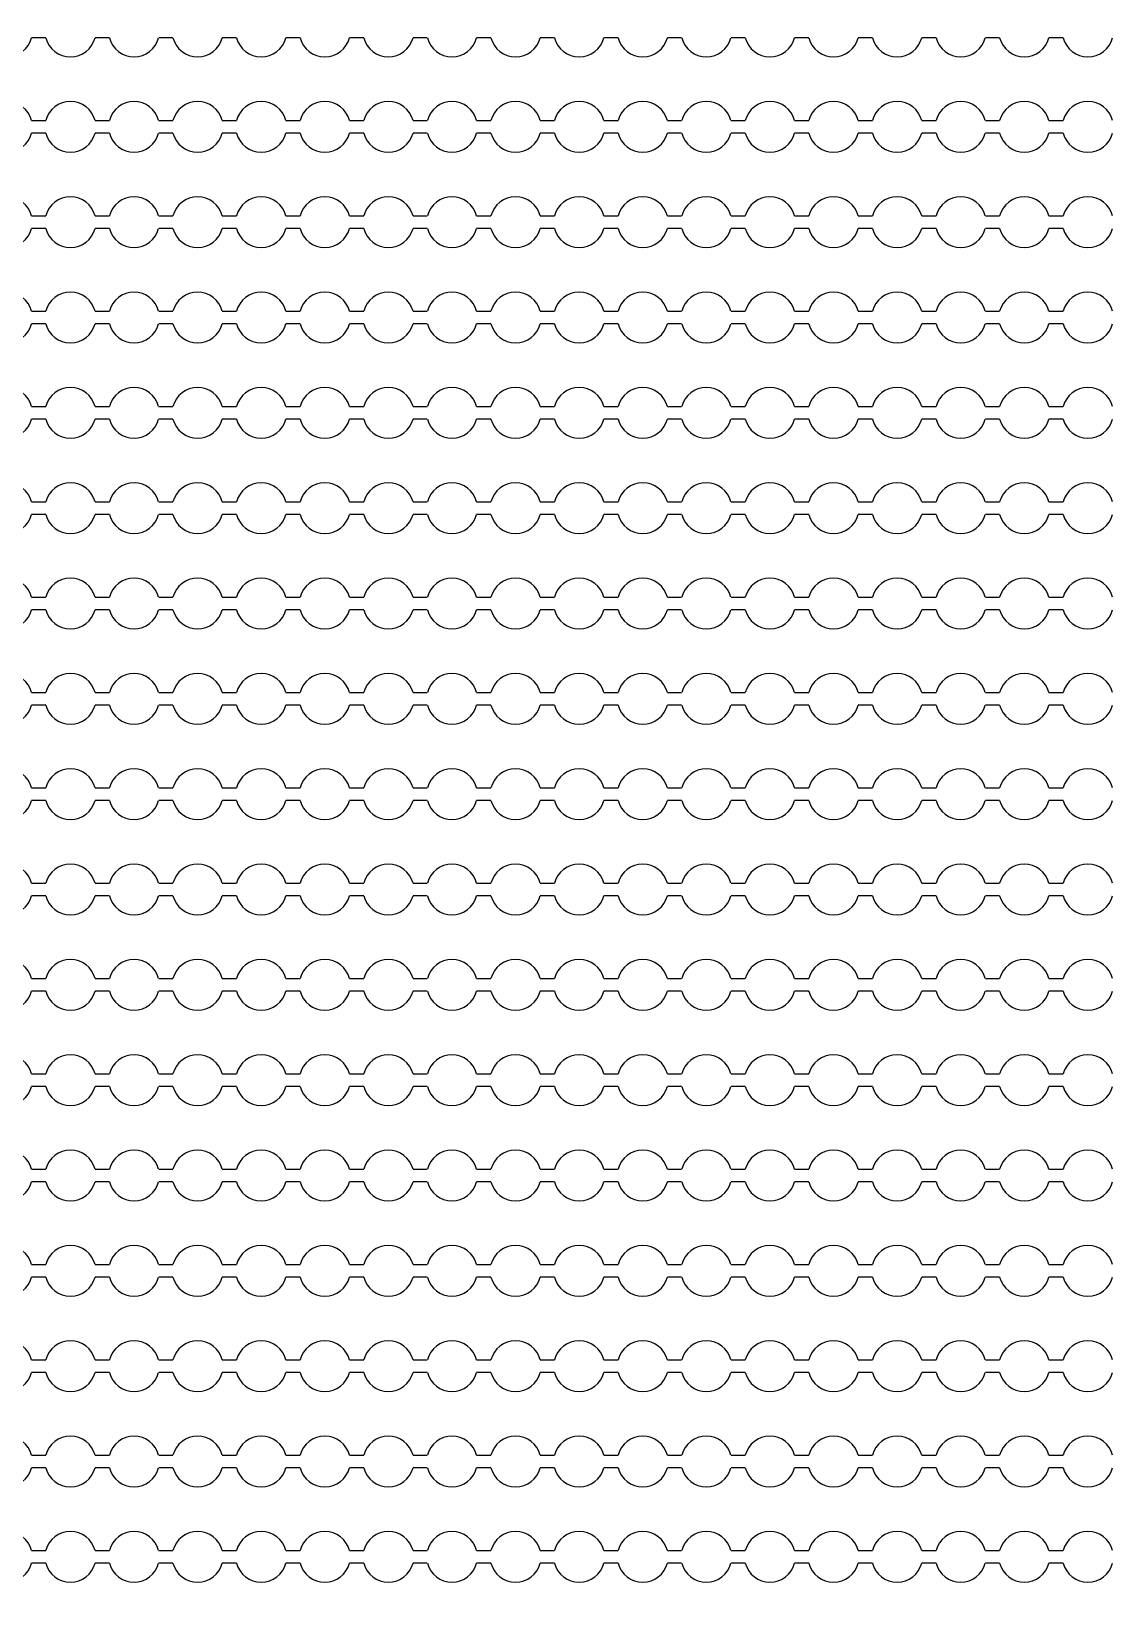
# Model space of a CAD drawing. Extents: x 4056 to 105656, y 4120 to 105720.
# Drawn here: x 59041 to 59891, y 70862 to 72099 of the extents above; entities that cross this region are included whole.
import ezdxf

# ---------------------------------------------------------------- set-up
doc = ezdxf.new("R2010")
doc.units = 13
doc.header["$MEASUREMENT"] = 0
doc.layers.add('Main Layer', color=7, linetype='Continuous', lineweight=0)

msp = doc.modelspace()

# ---------------------------------------------------------------- linework, layer by layer
for p, q in [((59052.1, 72094.2), (59040.9, 72094.2)), ((59102.1, 72094.2), (59090.9, 72094.2)), ((59152.1, 72094.2), (59140.9, 72094.2)), ((59202.1, 72094.2), (59190.9, 72094.2)), ((59252.1, 72094.2), (59240.9, 72094.2)), ((59302.1, 72094.2), (59290.9, 72094.2)), ((59352.1, 72094.2), (59340.9, 72094.2)), ((59402.1, 72094.2), (59390.9, 72094.2)), ((59452.1, 72094.2), (59440.9, 72094.2)), ((59502.1, 72094.2), (59490.9, 72094.2)), ((59552.1, 72094.2), (59540.9, 72094.2)), ((59602.1, 72094.2), (59590.9, 72094.2)), ((59652.1, 72094.2), (59640.9, 72094.2)), ((59702.1, 72094.2), (59690.9, 72094.2)), ((59752.1, 72094.2), (59740.9, 72094.2)), ((59802.1, 72094.2), (59790.9, 72094.2)), ((59852.1, 72094.2), (59840.9, 72094.2)), ((59040.9, 72029.2), (59052.1, 72029.2)), ((59090.9, 72029.2), (59102.1, 72029.2)), ((59140.9, 72029.2), (59152.1, 72029.2)), ((59190.9, 72029.2), (59202.1, 72029.2)), ((59240.9, 72029.2), (59252.1, 72029.2)), ((59290.9, 72029.2), (59302.1, 72029.2)), ((59340.9, 72029.2), (59352.1, 72029.2)), ((59390.9, 72029.2), (59402.1, 72029.2)), ((59440.9, 72029.2), (59452.1, 72029.2)), ((59490.9, 72029.2), (59502.1, 72029.2)), ((59540.9, 72029.2), (59552.1, 72029.2)), ((59590.9, 72029.2), (59602.1, 72029.2)), ((59640.9, 72029.2), (59652.1, 72029.2)), ((59690.9, 72029.2), (59702.1, 72029.2)), ((59740.9, 72029.2), (59752.1, 72029.2)), ((59790.9, 72029.2), (59802.1, 72029.2)), ((59840.9, 72029.2), (59852.1, 72029.2)), ((59052.1, 72019.2), (59040.9, 72019.2)), ((59102.1, 72019.2), (59090.9, 72019.2)), ((59152.1, 72019.2), (59140.9, 72019.2)), ((59202.1, 72019.2), (59190.9, 72019.2)), ((59252.1, 72019.2), (59240.9, 72019.2)), ((59302.1, 72019.2), (59290.9, 72019.2)), ((59352.1, 72019.2), (59340.9, 72019.2)), ((59402.1, 72019.2), (59390.9, 72019.2)), ((59452.1, 72019.2), (59440.9, 72019.2)), ((59502.1, 72019.2), (59490.9, 72019.2)), ((59552.1, 72019.2), (59540.9, 72019.2)), ((59602.1, 72019.2), (59590.9, 72019.2)), ((59652.1, 72019.2), (59640.9, 72019.2)), ((59702.1, 72019.2), (59690.9, 72019.2)), ((59752.1, 72019.2), (59740.9, 72019.2)), ((59802.1, 72019.2), (59790.9, 72019.2)), ((59852.1, 72019.2), (59840.9, 72019.2)), ((59040.9, 71954.2), (59052.1, 71954.2)), ((59090.9, 71954.2), (59102.1, 71954.2)), ((59140.9, 71954.2), (59152.1, 71954.2)), ((59190.9, 71954.2), (59202.1, 71954.2)), ((59240.9, 71954.2), (59252.1, 71954.2)), ((59290.9, 71954.2), (59302.1, 71954.2)), ((59340.9, 71954.2), (59352.1, 71954.2)), ((59390.9, 71954.2), (59402.1, 71954.2)), ((59440.9, 71954.2), (59452.1, 71954.2)), ((59490.9, 71954.2), (59502.1, 71954.2)), ((59540.9, 71954.2), (59552.1, 71954.2)), ((59590.9, 71954.2), (59602.1, 71954.2)), ((59640.9, 71954.2), (59652.1, 71954.2)), ((59690.9, 71954.2), (59702.1, 71954.2)), ((59740.9, 71954.2), (59752.1, 71954.2)), ((59790.9, 71954.2), (59802.1, 71954.2)), ((59840.9, 71954.2), (59852.1, 71954.2)), ((59052.1, 71944.2), (59040.9, 71944.2)), ((59102.1, 71944.2), (59090.9, 71944.2)), ((59152.1, 71944.2), (59140.9, 71944.2)), ((59202.1, 71944.2), (59190.9, 71944.2)), ((59252.1, 71944.2), (59240.9, 71944.2)), ((59302.1, 71944.2), (59290.9, 71944.2)), ((59352.1, 71944.2), (59340.9, 71944.2)), ((59402.1, 71944.2), (59390.9, 71944.2)), ((59452.1, 71944.2), (59440.9, 71944.2)), ((59502.1, 71944.2), (59490.9, 71944.2)), ((59552.1, 71944.2), (59540.9, 71944.2)), ((59602.1, 71944.2), (59590.9, 71944.2)), ((59652.1, 71944.2), (59640.9, 71944.2)), ((59702.1, 71944.2), (59690.9, 71944.2)), ((59752.1, 71944.2), (59740.9, 71944.2)), ((59802.1, 71944.2), (59790.9, 71944.2)), ((59852.1, 71944.2), (59840.9, 71944.2)), ((59040.9, 71879.2), (59052.1, 71879.2)), ((59090.9, 71879.2), (59102.1, 71879.2)), ((59140.9, 71879.2), (59152.1, 71879.2)), ((59190.9, 71879.2), (59202.1, 71879.2)), ((59240.9, 71879.2), (59252.1, 71879.2)), ((59290.9, 71879.2), (59302.1, 71879.2)), ((59340.9, 71879.2), (59352.1, 71879.2)), ((59390.9, 71879.2), (59402.1, 71879.2)), ((59440.9, 71879.2), (59452.1, 71879.2)), ((59490.9, 71879.2), (59502.1, 71879.2)), ((59540.9, 71879.2), (59552.1, 71879.2)), ((59590.9, 71879.2), (59602.1, 71879.2)), ((59640.9, 71879.2), (59652.1, 71879.2)), ((59690.9, 71879.2), (59702.1, 71879.2)), ((59740.9, 71879.2), (59752.1, 71879.2)), ((59790.9, 71879.2), (59802.1, 71879.2)), ((59840.9, 71879.2), (59852.1, 71879.2)), ((59052.1, 71869.2), (59040.9, 71869.2)), ((59102.1, 71869.2), (59090.9, 71869.2)), ((59152.1, 71869.2), (59140.9, 71869.2)), ((59202.1, 71869.2), (59190.9, 71869.2)), ((59252.1, 71869.2), (59240.9, 71869.2)), ((59302.1, 71869.2), (59290.9, 71869.2)), ((59352.1, 71869.2), (59340.9, 71869.2)), ((59402.1, 71869.2), (59390.9, 71869.2)), ((59452.1, 71869.2), (59440.9, 71869.2)), ((59502.1, 71869.2), (59490.9, 71869.2)), ((59552.1, 71869.2), (59540.9, 71869.2)), ((59602.1, 71869.2), (59590.9, 71869.2)), ((59652.1, 71869.2), (59640.9, 71869.2)), ((59702.1, 71869.2), (59690.9, 71869.2)), ((59752.1, 71869.2), (59740.9, 71869.2)), ((59802.1, 71869.2), (59790.9, 71869.2)), ((59852.1, 71869.2), (59840.9, 71869.2)), ((59040.9, 71804.2), (59052.1, 71804.2)), ((59090.9, 71804.2), (59102.1, 71804.2)), ((59140.9, 71804.2), (59152.1, 71804.2)), ((59190.9, 71804.2), (59202.1, 71804.2)), ((59240.9, 71804.2), (59252.1, 71804.2)), ((59290.9, 71804.2), (59302.1, 71804.2)), ((59340.9, 71804.2), (59352.1, 71804.2)), ((59390.9, 71804.2), (59402.1, 71804.2)), ((59440.9, 71804.2), (59452.1, 71804.2)), ((59490.9, 71804.2), (59502.1, 71804.2)), ((59540.9, 71804.2), (59552.1, 71804.2)), ((59590.9, 71804.2), (59602.1, 71804.2)), ((59640.9, 71804.2), (59652.1, 71804.2)), ((59690.9, 71804.2), (59702.1, 71804.2)), ((59740.9, 71804.2), (59752.1, 71804.2)), ((59790.9, 71804.2), (59802.1, 71804.2)), ((59840.9, 71804.2), (59852.1, 71804.2)), ((59052.1, 71794.2), (59040.9, 71794.2)), ((59102.1, 71794.2), (59090.9, 71794.2)), ((59152.1, 71794.2), (59140.9, 71794.2)), ((59202.1, 71794.2), (59190.9, 71794.2)), ((59252.1, 71794.2), (59240.9, 71794.2)), ((59302.1, 71794.2), (59290.9, 71794.2)), ((59352.1, 71794.2), (59340.9, 71794.2)), ((59402.1, 71794.2), (59390.9, 71794.2)), ((59452.1, 71794.2), (59440.9, 71794.2)), ((59502.1, 71794.2), (59490.9, 71794.2)), ((59552.1, 71794.2), (59540.9, 71794.2)), ((59602.1, 71794.2), (59590.9, 71794.2)), ((59652.1, 71794.2), (59640.9, 71794.2)), ((59702.1, 71794.2), (59690.9, 71794.2)), ((59752.1, 71794.2), (59740.9, 71794.2)), ((59802.1, 71794.2), (59790.9, 71794.2)), ((59852.1, 71794.2), (59840.9, 71794.2)), ((59040.9, 71729.2), (59052.1, 71729.2)), ((59090.9, 71729.2), (59102.1, 71729.2)), ((59140.9, 71729.2), (59152.1, 71729.2)), ((59190.9, 71729.2), (59202.1, 71729.2)), ((59240.9, 71729.2), (59252.1, 71729.2)), ((59290.9, 71729.2), (59302.1, 71729.2)), ((59340.9, 71729.2), (59352.1, 71729.2)), ((59390.9, 71729.2), (59402.1, 71729.2)), ((59440.9, 71729.2), (59452.1, 71729.2)), ((59490.9, 71729.2), (59502.1, 71729.2)), ((59540.9, 71729.2), (59552.1, 71729.2)), ((59590.9, 71729.2), (59602.1, 71729.2)), ((59640.9, 71729.2), (59652.1, 71729.2)), ((59690.9, 71729.2), (59702.1, 71729.2)), ((59740.9, 71729.2), (59752.1, 71729.2)), ((59790.9, 71729.2), (59802.1, 71729.2)), ((59840.9, 71729.2), (59852.1, 71729.2)), ((59052.1, 71719.2), (59040.9, 71719.2)), ((59102.1, 71719.2), (59090.9, 71719.2)), ((59152.1, 71719.2), (59140.9, 71719.2)), ((59202.1, 71719.2), (59190.9, 71719.2)), ((59252.1, 71719.2), (59240.9, 71719.2)), ((59302.1, 71719.2), (59290.9, 71719.2)), ((59352.1, 71719.2), (59340.9, 71719.2)), ((59402.1, 71719.2), (59390.9, 71719.2)), ((59452.1, 71719.2), (59440.9, 71719.2)), ((59502.1, 71719.2), (59490.9, 71719.2)), ((59552.1, 71719.2), (59540.9, 71719.2)), ((59602.1, 71719.2), (59590.9, 71719.2)), ((59652.1, 71719.2), (59640.9, 71719.2)), ((59702.1, 71719.2), (59690.9, 71719.2)), ((59752.1, 71719.2), (59740.9, 71719.2)), ((59802.1, 71719.2), (59790.9, 71719.2)), ((59852.1, 71719.2), (59840.9, 71719.2)), ((59040.9, 71654.2), (59052.1, 71654.2)), ((59090.9, 71654.2), (59102.1, 71654.2)), ((59140.9, 71654.2), (59152.1, 71654.2)), ((59190.9, 71654.2), (59202.1, 71654.2)), ((59240.9, 71654.2), (59252.1, 71654.2)), ((59290.9, 71654.2), (59302.1, 71654.2)), ((59340.9, 71654.2), (59352.1, 71654.2)), ((59390.9, 71654.2), (59402.1, 71654.2)), ((59440.9, 71654.2), (59452.1, 71654.2)), ((59490.9, 71654.2), (59502.1, 71654.2)), ((59540.9, 71654.2), (59552.1, 71654.2)), ((59590.9, 71654.2), (59602.1, 71654.2)), ((59640.9, 71654.2), (59652.1, 71654.2)), ((59690.9, 71654.2), (59702.1, 71654.2)), ((59740.9, 71654.2), (59752.1, 71654.2)), ((59790.9, 71654.2), (59802.1, 71654.2)), ((59840.9, 71654.2), (59852.1, 71654.2)), ((59052.1, 71644.2), (59040.9, 71644.2)), ((59102.1, 71644.2), (59090.9, 71644.2)), ((59152.1, 71644.2), (59140.9, 71644.2)), ((59202.1, 71644.2), (59190.9, 71644.2)), ((59252.1, 71644.2), (59240.9, 71644.2)), ((59302.1, 71644.2), (59290.9, 71644.2)), ((59352.1, 71644.2), (59340.9, 71644.2)), ((59402.1, 71644.2), (59390.9, 71644.2)), ((59452.1, 71644.2), (59440.9, 71644.2)), ((59502.1, 71644.2), (59490.9, 71644.2)), ((59552.1, 71644.2), (59540.9, 71644.2)), ((59602.1, 71644.2), (59590.9, 71644.2)), ((59652.1, 71644.2), (59640.9, 71644.2)), ((59702.1, 71644.2), (59690.9, 71644.2)), ((59752.1, 71644.2), (59740.9, 71644.2)), ((59802.1, 71644.2), (59790.9, 71644.2)), ((59852.1, 71644.2), (59840.9, 71644.2)), ((59040.9, 71579.2), (59052.1, 71579.2)), ((59090.9, 71579.2), (59102.1, 71579.2)), ((59140.9, 71579.2), (59152.1, 71579.2)), ((59190.9, 71579.2), (59202.1, 71579.2)), ((59240.9, 71579.2), (59252.1, 71579.2)), ((59290.9, 71579.2), (59302.1, 71579.2)), ((59340.9, 71579.2), (59352.1, 71579.2)), ((59390.9, 71579.2), (59402.1, 71579.2)), ((59440.9, 71579.2), (59452.1, 71579.2)), ((59490.9, 71579.2), (59502.1, 71579.2)), ((59540.9, 71579.2), (59552.1, 71579.2)), ((59590.9, 71579.2), (59602.1, 71579.2)), ((59640.9, 71579.2), (59652.1, 71579.2)), ((59690.9, 71579.2), (59702.1, 71579.2)), ((59740.9, 71579.2), (59752.1, 71579.2)), ((59790.9, 71579.2), (59802.1, 71579.2)), ((59840.9, 71579.2), (59852.1, 71579.2)), ((59052.1, 71569.2), (59040.9, 71569.2)), ((59102.1, 71569.2), (59090.9, 71569.2)), ((59152.1, 71569.2), (59140.9, 71569.2)), ((59202.1, 71569.2), (59190.9, 71569.2)), ((59252.1, 71569.2), (59240.9, 71569.2)), ((59302.1, 71569.2), (59290.9, 71569.2)), ((59352.1, 71569.2), (59340.9, 71569.2)), ((59402.1, 71569.2), (59390.9, 71569.2)), ((59452.1, 71569.2), (59440.9, 71569.2)), ((59502.1, 71569.2), (59490.9, 71569.2)), ((59552.1, 71569.2), (59540.9, 71569.2)), ((59602.1, 71569.2), (59590.9, 71569.2)), ((59652.1, 71569.2), (59640.9, 71569.2)), ((59702.1, 71569.2), (59690.9, 71569.2)), ((59752.1, 71569.2), (59740.9, 71569.2)), ((59802.1, 71569.2), (59790.9, 71569.2)), ((59852.1, 71569.2), (59840.9, 71569.2)), ((59040.9, 71504.2), (59052.1, 71504.2)), ((59090.9, 71504.2), (59102.1, 71504.2)), ((59140.9, 71504.2), (59152.1, 71504.2)), ((59190.9, 71504.2), (59202.1, 71504.2)), ((59240.9, 71504.2), (59252.1, 71504.2)), ((59290.9, 71504.2), (59302.1, 71504.2)), ((59340.9, 71504.2), (59352.1, 71504.2)), ((59390.9, 71504.2), (59402.1, 71504.2)), ((59440.9, 71504.2), (59452.1, 71504.2)), ((59490.9, 71504.2), (59502.1, 71504.2)), ((59540.9, 71504.2), (59552.1, 71504.2)), ((59590.9, 71504.2), (59602.1, 71504.2)), ((59640.9, 71504.2), (59652.1, 71504.2)), ((59690.9, 71504.2), (59702.1, 71504.2)), ((59740.9, 71504.2), (59752.1, 71504.2)), ((59790.9, 71504.2), (59802.1, 71504.2)), ((59840.9, 71504.2), (59852.1, 71504.2)), ((59052.1, 71494.2), (59040.9, 71494.2)), ((59102.1, 71494.2), (59090.9, 71494.2)), ((59152.1, 71494.2), (59140.9, 71494.2)), ((59202.1, 71494.2), (59190.9, 71494.2)), ((59252.1, 71494.2), (59240.9, 71494.2)), ((59302.1, 71494.2), (59290.9, 71494.2)), ((59352.1, 71494.2), (59340.9, 71494.2)), ((59402.1, 71494.2), (59390.9, 71494.2)), ((59452.1, 71494.2), (59440.9, 71494.2)), ((59502.1, 71494.2), (59490.9, 71494.2)), ((59552.1, 71494.2), (59540.9, 71494.2)), ((59602.1, 71494.2), (59590.9, 71494.2)), ((59652.1, 71494.2), (59640.9, 71494.2)), ((59702.1, 71494.2), (59690.9, 71494.2)), ((59752.1, 71494.2), (59740.9, 71494.2)), ((59802.1, 71494.2), (59790.9, 71494.2)), ((59852.1, 71494.2), (59840.9, 71494.2)), ((59040.9, 71429.2), (59052.1, 71429.2)), ((59090.9, 71429.2), (59102.1, 71429.2)), ((59140.9, 71429.2), (59152.1, 71429.2)), ((59190.9, 71429.2), (59202.1, 71429.2)), ((59240.9, 71429.2), (59252.1, 71429.2)), ((59290.9, 71429.2), (59302.1, 71429.2)), ((59340.9, 71429.2), (59352.1, 71429.2)), ((59390.9, 71429.2), (59402.1, 71429.2)), ((59440.9, 71429.2), (59452.1, 71429.2)), ((59490.9, 71429.2), (59502.1, 71429.2)), ((59540.9, 71429.2), (59552.1, 71429.2)), ((59590.9, 71429.2), (59602.1, 71429.2)), ((59640.9, 71429.2), (59652.1, 71429.2)), ((59690.9, 71429.2), (59702.1, 71429.2)), ((59740.9, 71429.2), (59752.1, 71429.2)), ((59790.9, 71429.2), (59802.1, 71429.2)), ((59840.9, 71429.2), (59852.1, 71429.2)), ((59052.1, 71419.2), (59040.9, 71419.2)), ((59102.1, 71419.2), (59090.9, 71419.2)), ((59152.1, 71419.2), (59140.9, 71419.2)), ((59202.1, 71419.2), (59190.9, 71419.2)), ((59252.1, 71419.2), (59240.9, 71419.2)), ((59302.1, 71419.2), (59290.9, 71419.2)), ((59352.1, 71419.2), (59340.9, 71419.2)), ((59402.1, 71419.2), (59390.9, 71419.2)), ((59452.1, 71419.2), (59440.9, 71419.2)), ((59502.1, 71419.2), (59490.9, 71419.2)), ((59552.1, 71419.2), (59540.9, 71419.2)), ((59602.1, 71419.2), (59590.9, 71419.2)), ((59652.1, 71419.2), (59640.9, 71419.2)), ((59702.1, 71419.2), (59690.9, 71419.2)), ((59752.1, 71419.2), (59740.9, 71419.2)), ((59802.1, 71419.2), (59790.9, 71419.2)), ((59852.1, 71419.2), (59840.9, 71419.2)), ((59040.9, 71354.2), (59052.1, 71354.2)), ((59052.1, 71344.2), (59040.9, 71344.2)), ((59090.9, 71354.2), (59102.1, 71354.2)), ((59102.1, 71344.2), (59090.9, 71344.2)), ((59140.9, 71354.2), (59152.1, 71354.2)), ((59152.1, 71344.2), (59140.9, 71344.2)), ((59190.9, 71354.2), (59202.1, 71354.2)), ((59202.1, 71344.2), (59190.9, 71344.2)), ((59240.9, 71354.2), (59252.1, 71354.2)), ((59252.1, 71344.2), (59240.9, 71344.2)), ((59290.9, 71354.2), (59302.1, 71354.2)), ((59302.1, 71344.2), (59290.9, 71344.2)), ((59340.9, 71354.2), (59352.1, 71354.2)), ((59352.1, 71344.2), (59340.9, 71344.2)), ((59390.9, 71354.2), (59402.1, 71354.2)), ((59402.1, 71344.2), (59390.9, 71344.2)), ((59440.9, 71354.2), (59452.1, 71354.2)), ((59452.1, 71344.2), (59440.9, 71344.2)), ((59490.9, 71354.2), (59502.1, 71354.2)), ((59502.1, 71344.2), (59490.9, 71344.2)), ((59540.9, 71354.2), (59552.1, 71354.2)), ((59552.1, 71344.2), (59540.9, 71344.2)), ((59590.9, 71354.2), (59602.1, 71354.2)), ((59602.1, 71344.2), (59590.9, 71344.2)), ((59640.9, 71354.2), (59652.1, 71354.2)), ((59652.1, 71344.2), (59640.9, 71344.2)), ((59690.9, 71354.2), (59702.1, 71354.2)), ((59702.1, 71344.2), (59690.9, 71344.2)), ((59740.9, 71354.2), (59752.1, 71354.2)), ((59752.1, 71344.2), (59740.9, 71344.2)), ((59790.9, 71354.2), (59802.1, 71354.2)), ((59802.1, 71344.2), (59790.9, 71344.2)), ((59840.9, 71354.2), (59852.1, 71354.2)), ((59852.1, 71344.2), (59840.9, 71344.2)), ((59040.9, 71279.2), (59052.1, 71279.2)), ((59052.1, 71269.2), (59040.9, 71269.2)), ((59090.9, 71279.2), (59102.1, 71279.2)), ((59102.1, 71269.2), (59090.9, 71269.2)), ((59140.9, 71279.2), (59152.1, 71279.2)), ((59152.1, 71269.2), (59140.9, 71269.2)), ((59190.9, 71279.2), (59202.1, 71279.2)), ((59202.1, 71269.2), (59190.9, 71269.2)), ((59240.9, 71279.2), (59252.1, 71279.2)), ((59252.1, 71269.2), (59240.9, 71269.2)), ((59290.9, 71279.2), (59302.1, 71279.2)), ((59302.1, 71269.2), (59290.9, 71269.2)), ((59340.9, 71279.2), (59352.1, 71279.2)), ((59352.1, 71269.2), (59340.9, 71269.2)), ((59390.9, 71279.2), (59402.1, 71279.2)), ((59402.1, 71269.2), (59390.9, 71269.2)), ((59440.9, 71279.2), (59452.1, 71279.2)), ((59452.1, 71269.2), (59440.9, 71269.2)), ((59490.9, 71279.2), (59502.1, 71279.2)), ((59502.1, 71269.2), (59490.9, 71269.2)), ((59540.9, 71279.2), (59552.1, 71279.2)), ((59552.1, 71269.2), (59540.9, 71269.2)), ((59590.9, 71279.2), (59602.1, 71279.2)), ((59602.1, 71269.2), (59590.9, 71269.2)), ((59640.9, 71279.2), (59652.1, 71279.2)), ((59652.1, 71269.2), (59640.9, 71269.2)), ((59690.9, 71279.2), (59702.1, 71279.2)), ((59702.1, 71269.2), (59690.9, 71269.2)), ((59740.9, 71279.2), (59752.1, 71279.2)), ((59752.1, 71269.2), (59740.9, 71269.2)), ((59790.9, 71279.2), (59802.1, 71279.2)), ((59802.1, 71269.2), (59790.9, 71269.2)), ((59840.9, 71279.2), (59852.1, 71279.2)), ((59852.1, 71269.2), (59840.9, 71269.2)), ((59040.9, 71204.2), (59052.1, 71204.2)), ((59052.1, 71194.2), (59040.9, 71194.2)), ((59090.9, 71204.2), (59102.1, 71204.2)), ((59102.1, 71194.2), (59090.9, 71194.2)), ((59140.9, 71204.2), (59152.1, 71204.2)), ((59152.1, 71194.2), (59140.9, 71194.2)), ((59190.9, 71204.2), (59202.1, 71204.2)), ((59202.1, 71194.2), (59190.9, 71194.2)), ((59240.9, 71204.2), (59252.1, 71204.2)), ((59252.1, 71194.2), (59240.9, 71194.2)), ((59290.9, 71204.2), (59302.1, 71204.2)), ((59302.1, 71194.2), (59290.9, 71194.2)), ((59340.9, 71204.2), (59352.1, 71204.2)), ((59352.1, 71194.2), (59340.9, 71194.2)), ((59390.9, 71204.2), (59402.1, 71204.2)), ((59402.1, 71194.2), (59390.9, 71194.2)), ((59440.9, 71204.2), (59452.1, 71204.2)), ((59452.1, 71194.2), (59440.9, 71194.2)), ((59490.9, 71204.2), (59502.1, 71204.2)), ((59502.1, 71194.2), (59490.9, 71194.2)), ((59540.9, 71204.2), (59552.1, 71204.2)), ((59552.1, 71194.2), (59540.9, 71194.2)), ((59590.9, 71204.2), (59602.1, 71204.2)), ((59602.1, 71194.2), (59590.9, 71194.2)), ((59640.9, 71204.2), (59652.1, 71204.2)), ((59652.1, 71194.2), (59640.9, 71194.2)), ((59690.9, 71204.2), (59702.1, 71204.2)), ((59702.1, 71194.2), (59690.9, 71194.2)), ((59740.9, 71204.2), (59752.1, 71204.2)), ((59752.1, 71194.2), (59740.9, 71194.2)), ((59790.9, 71204.2), (59802.1, 71204.2)), ((59802.1, 71194.2), (59790.9, 71194.2)), ((59840.9, 71204.2), (59852.1, 71204.2)), ((59852.1, 71194.2), (59840.9, 71194.2)), ((59040.9, 71129.2), (59052.1, 71129.2)), ((59052.1, 71119.2), (59040.9, 71119.2)), ((59090.9, 71129.2), (59102.1, 71129.2)), ((59102.1, 71119.2), (59090.9, 71119.2)), ((59140.9, 71129.2), (59152.1, 71129.2)), ((59152.1, 71119.2), (59140.9, 71119.2)), ((59190.9, 71129.2), (59202.1, 71129.2)), ((59202.1, 71119.2), (59190.9, 71119.2)), ((59240.9, 71129.2), (59252.1, 71129.2)), ((59252.1, 71119.2), (59240.9, 71119.2)), ((59290.9, 71129.2), (59302.1, 71129.2)), ((59302.1, 71119.2), (59290.9, 71119.2)), ((59340.9, 71129.2), (59352.1, 71129.2)), ((59352.1, 71119.2), (59340.9, 71119.2)), ((59390.9, 71129.2), (59402.1, 71129.2)), ((59402.1, 71119.2), (59390.9, 71119.2)), ((59440.9, 71129.2), (59452.1, 71129.2)), ((59452.1, 71119.2), (59440.9, 71119.2)), ((59490.9, 71129.2), (59502.1, 71129.2)), ((59502.1, 71119.2), (59490.9, 71119.2)), ((59540.9, 71129.2), (59552.1, 71129.2)), ((59552.1, 71119.2), (59540.9, 71119.2)), ((59590.9, 71129.2), (59602.1, 71129.2)), ((59602.1, 71119.2), (59590.9, 71119.2)), ((59640.9, 71129.2), (59652.1, 71129.2)), ((59652.1, 71119.2), (59640.9, 71119.2)), ((59690.9, 71129.2), (59702.1, 71129.2)), ((59702.1, 71119.2), (59690.9, 71119.2)), ((59740.9, 71129.2), (59752.1, 71129.2)), ((59752.1, 71119.2), (59740.9, 71119.2)), ((59790.9, 71129.2), (59802.1, 71129.2)), ((59802.1, 71119.2), (59790.9, 71119.2)), ((59840.9, 71129.2), (59852.1, 71129.2)), ((59852.1, 71119.2), (59840.9, 71119.2)), ((59040.9, 71054.2), (59052.1, 71054.2)), ((59090.9, 71054.2), (59102.1, 71054.2)), ((59140.9, 71054.2), (59152.1, 71054.2)), ((59190.9, 71054.2), (59202.1, 71054.2)), ((59240.9, 71054.2), (59252.1, 71054.2)), ((59290.9, 71054.2), (59302.1, 71054.2)), ((59340.9, 71054.2), (59352.1, 71054.2)), ((59390.9, 71054.2), (59402.1, 71054.2)), ((59440.9, 71054.2), (59452.1, 71054.2)), ((59490.9, 71054.2), (59502.1, 71054.2)), ((59540.9, 71054.2), (59552.1, 71054.2)), ((59590.9, 71054.2), (59602.1, 71054.2)), ((59640.9, 71054.2), (59652.1, 71054.2)), ((59690.9, 71054.2), (59702.1, 71054.2)), ((59740.9, 71054.2), (59752.1, 71054.2)), ((59790.9, 71054.2), (59802.1, 71054.2)), ((59840.9, 71054.2), (59852.1, 71054.2)), ((59052.1, 71044.2), (59040.9, 71044.2)), ((59102.1, 71044.2), (59090.9, 71044.2)), ((59152.1, 71044.2), (59140.9, 71044.2)), ((59202.1, 71044.2), (59190.9, 71044.2)), ((59252.1, 71044.2), (59240.9, 71044.2)), ((59302.1, 71044.2), (59290.9, 71044.2)), ((59352.1, 71044.2), (59340.9, 71044.2)), ((59402.1, 71044.2), (59390.9, 71044.2)), ((59452.1, 71044.2), (59440.9, 71044.2)), ((59502.1, 71044.2), (59490.9, 71044.2)), ((59552.1, 71044.2), (59540.9, 71044.2)), ((59602.1, 71044.2), (59590.9, 71044.2)), ((59652.1, 71044.2), (59640.9, 71044.2)), ((59702.1, 71044.2), (59690.9, 71044.2)), ((59752.1, 71044.2), (59740.9, 71044.2)), ((59802.1, 71044.2), (59790.9, 71044.2)), ((59852.1, 71044.2), (59840.9, 71044.2)), ((59040.9, 70979.2), (59052.1, 70979.2)), ((59090.9, 70979.2), (59102.1, 70979.2)), ((59140.9, 70979.2), (59152.1, 70979.2)), ((59190.9, 70979.2), (59202.1, 70979.2)), ((59240.9, 70979.2), (59252.1, 70979.2)), ((59290.9, 70979.2), (59302.1, 70979.2)), ((59340.9, 70979.2), (59352.1, 70979.2)), ((59390.9, 70979.2), (59402.1, 70979.2)), ((59440.9, 70979.2), (59452.1, 70979.2)), ((59490.9, 70979.2), (59502.1, 70979.2)), ((59540.9, 70979.2), (59552.1, 70979.2)), ((59590.9, 70979.2), (59602.1, 70979.2)), ((59640.9, 70979.2), (59652.1, 70979.2)), ((59690.9, 70979.2), (59702.1, 70979.2)), ((59740.9, 70979.2), (59752.1, 70979.2)), ((59790.9, 70979.2), (59802.1, 70979.2)), ((59840.9, 70979.2), (59852.1, 70979.2)), ((59052.1, 70969.2), (59040.9, 70969.2)), ((59102.1, 70969.2), (59090.9, 70969.2)), ((59152.1, 70969.2), (59140.9, 70969.2)), ((59202.1, 70969.2), (59190.9, 70969.2)), ((59252.1, 70969.2), (59240.9, 70969.2)), ((59302.1, 70969.2), (59290.9, 70969.2)), ((59352.1, 70969.2), (59340.9, 70969.2)), ((59402.1, 70969.2), (59390.9, 70969.2)), ((59452.1, 70969.2), (59440.9, 70969.2)), ((59502.1, 70969.2), (59490.9, 70969.2)), ((59552.1, 70969.2), (59540.9, 70969.2)), ((59602.1, 70969.2), (59590.9, 70969.2)), ((59652.1, 70969.2), (59640.9, 70969.2)), ((59702.1, 70969.2), (59690.9, 70969.2)), ((59752.1, 70969.2), (59740.9, 70969.2)), ((59802.1, 70969.2), (59790.9, 70969.2)), ((59852.1, 70969.2), (59840.9, 70969.2)), ((59040.9, 70904.2), (59052.1, 70904.2)), ((59090.9, 70904.2), (59102.1, 70904.2)), ((59140.9, 70904.2), (59152.1, 70904.2)), ((59190.9, 70904.2), (59202.1, 70904.2)), ((59240.9, 70904.2), (59252.1, 70904.2)), ((59290.9, 70904.2), (59302.1, 70904.2)), ((59340.9, 70904.2), (59352.1, 70904.2)), ((59390.9, 70904.2), (59402.1, 70904.2)), ((59440.9, 70904.2), (59452.1, 70904.2)), ((59490.9, 70904.2), (59502.1, 70904.2)), ((59540.9, 70904.2), (59552.1, 70904.2)), ((59590.9, 70904.2), (59602.1, 70904.2)), ((59640.9, 70904.2), (59652.1, 70904.2)), ((59690.9, 70904.2), (59702.1, 70904.2)), ((59740.9, 70904.2), (59752.1, 70904.2)), ((59790.9, 70904.2), (59802.1, 70904.2)), ((59840.9, 70904.2), (59852.1, 70904.2)), ((59052.1, 70894.2), (59040.9, 70894.2)), ((59102.1, 70894.2), (59090.9, 70894.2)), ((59152.1, 70894.2), (59140.9, 70894.2)), ((59202.1, 70894.2), (59190.9, 70894.2)), ((59252.1, 70894.2), (59240.9, 70894.2)), ((59302.1, 70894.2), (59290.9, 70894.2)), ((59352.1, 70894.2), (59340.9, 70894.2)), ((59402.1, 70894.2), (59390.9, 70894.2)), ((59452.1, 70894.2), (59440.9, 70894.2)), ((59502.1, 70894.2), (59490.9, 70894.2)), ((59552.1, 70894.2), (59540.9, 70894.2)), ((59602.1, 70894.2), (59590.9, 70894.2)), ((59652.1, 70894.2), (59640.9, 70894.2)), ((59702.1, 70894.2), (59690.9, 70894.2)), ((59752.1, 70894.2), (59740.9, 70894.2)), ((59802.1, 70894.2), (59790.9, 70894.2)), ((59852.1, 70894.2), (59840.9, 70894.2))]:
    msp.add_line(p, q)
at = {"lineweight": 0}
msp.add_circle((61011.6, 73976.1), 11000, dxfattribs=at)
for centre, start, end in [((59021.5, 72099.2), 194.4775, 345.5225), ((59071.5, 72099.2), 194.4775, 345.5225), ((59121.5, 72099.2), 194.4775, 345.5225), ((59171.5, 72099.2), 194.4775, 345.5225), ((59221.5, 72099.2), 194.4775, 345.5225), ((59271.5, 72099.2), 194.4775, 345.5225), ((59321.5, 72099.2), 194.4775, 345.5225), ((59371.5, 72099.2), 194.4775, 345.5225), ((59421.5, 72099.2), 194.4775, 345.5225), ((59471.5, 72099.2), 194.4775, 345.5225), ((59521.5, 72099.2), 194.4775, 345.5225), ((59571.5, 72099.2), 194.4775, 345.5225), ((59621.5, 72099.2), 194.4775, 345.5225), ((59671.5, 72099.2), 194.4775, 345.5225), ((59721.5, 72099.2), 194.4775, 345.5225), ((59771.5, 72099.2), 194.4775, 345.5225), ((59821.5, 72099.2), 194.4775, 345.5225), ((59871.5, 72099.2), 194.4775, 345.5225), ((59021.5, 72024.2), 14.4775, 165.5225), ((59071.5, 72024.2), 14.4775, 165.5225), ((59121.5, 72024.2), 14.4775, 165.5225), ((59171.5, 72024.2), 14.4775, 165.5225), ((59221.5, 72024.2), 14.4775, 165.5225), ((59271.5, 72024.2), 14.4775, 165.5225), ((59321.5, 72024.2), 14.4775, 165.5225), ((59371.5, 72024.2), 14.4775, 165.5225), ((59421.5, 72024.2), 14.4775, 165.5225), ((59471.5, 72024.2), 14.4775, 165.5225), ((59521.5, 72024.2), 14.4775, 165.5225), ((59571.5, 72024.2), 14.4775, 165.5225), ((59621.5, 72024.2), 14.4775, 165.5225), ((59671.5, 72024.2), 14.4775, 165.5225), ((59721.5, 72024.2), 14.4775, 165.5225), ((59771.5, 72024.2), 14.4775, 165.5225), ((59821.5, 72024.2), 14.4775, 165.5225), ((59871.5, 72024.2), 14.4775, 165.5225), ((59021.5, 72024.2), 194.4775, 345.5225), ((59071.5, 72024.2), 194.4775, 345.5225), ((59121.5, 72024.2), 194.4775, 345.5225), ((59171.5, 72024.2), 194.4775, 345.5225), ((59221.5, 72024.2), 194.4775, 345.5225), ((59271.5, 72024.2), 194.4775, 345.5225), ((59321.5, 72024.2), 194.4775, 345.5225), ((59371.5, 72024.2), 194.4775, 345.5225), ((59421.5, 72024.2), 194.4775, 345.5225), ((59471.5, 72024.2), 194.4775, 345.5225), ((59521.5, 72024.2), 194.4775, 345.5225), ((59571.5, 72024.2), 194.4775, 345.5225), ((59621.5, 72024.2), 194.4775, 345.5225), ((59671.5, 72024.2), 194.4775, 345.5225), ((59721.5, 72024.2), 194.4775, 345.5225), ((59771.5, 72024.2), 194.4775, 345.5225), ((59821.5, 72024.2), 194.4775, 345.5225), ((59871.5, 72024.2), 194.4775, 345.5225), ((59021.5, 71949.2), 14.4775, 165.5225), ((59071.5, 71949.2), 14.4775, 165.5225), ((59121.5, 71949.2), 14.4775, 165.5225), ((59171.5, 71949.2), 14.4775, 165.5225), ((59221.5, 71949.2), 14.4775, 165.5225), ((59271.5, 71949.2), 14.4775, 165.5225), ((59321.5, 71949.2), 14.4775, 165.5225), ((59371.5, 71949.2), 14.4775, 165.5225), ((59421.5, 71949.2), 14.4775, 165.5225), ((59471.5, 71949.2), 14.4775, 165.5225), ((59521.5, 71949.2), 14.4775, 165.5225), ((59571.5, 71949.2), 14.4775, 165.5225), ((59621.5, 71949.2), 14.4775, 165.5225), ((59671.5, 71949.2), 14.4775, 165.5225), ((59721.5, 71949.2), 14.4775, 165.5225), ((59771.5, 71949.2), 14.4775, 165.5225), ((59821.5, 71949.2), 14.4775, 165.5225), ((59871.5, 71949.2), 14.4775, 165.5225), ((59021.5, 71949.2), 194.4775, 345.5225), ((59071.5, 71949.2), 194.4775, 345.5225), ((59121.5, 71949.2), 194.4775, 345.5225), ((59171.5, 71949.2), 194.4775, 345.5225), ((59221.5, 71949.2), 194.4775, 345.5225), ((59271.5, 71949.2), 194.4775, 345.5225), ((59321.5, 71949.2), 194.4775, 345.5225), ((59371.5, 71949.2), 194.4775, 345.5225), ((59421.5, 71949.2), 194.4775, 345.5225), ((59471.5, 71949.2), 194.4775, 345.5225), ((59521.5, 71949.2), 194.4775, 345.5225), ((59571.5, 71949.2), 194.4775, 345.5225), ((59621.5, 71949.2), 194.4775, 345.5225), ((59671.5, 71949.2), 194.4775, 345.5225), ((59721.5, 71949.2), 194.4775, 345.5225), ((59771.5, 71949.2), 194.4775, 345.5225), ((59821.5, 71949.2), 194.4775, 345.5225), ((59871.5, 71949.2), 194.4775, 345.5225), ((59021.5, 71874.2), 14.4775, 165.5225), ((59071.5, 71874.2), 14.4775, 165.5225), ((59121.5, 71874.2), 14.4775, 165.5225), ((59171.5, 71874.2), 14.4775, 165.5225), ((59221.5, 71874.2), 14.4775, 165.5225), ((59271.5, 71874.2), 14.4775, 165.5225), ((59321.5, 71874.2), 14.4775, 165.5225), ((59371.5, 71874.2), 14.4775, 165.5225), ((59421.5, 71874.2), 14.4775, 165.5225), ((59471.5, 71874.2), 14.4775, 165.5225), ((59521.5, 71874.2), 14.4775, 165.5225), ((59571.5, 71874.2), 14.4775, 165.5225), ((59621.5, 71874.2), 14.4775, 165.5225), ((59671.5, 71874.2), 14.4775, 165.5225), ((59721.5, 71874.2), 14.4775, 165.5225), ((59771.5, 71874.2), 14.4775, 165.5225), ((59821.5, 71874.2), 14.4775, 165.5225), ((59871.5, 71874.2), 14.4775, 165.5225), ((59021.5, 71874.2), 194.4775, 345.5225), ((59071.5, 71874.2), 194.4775, 345.5225), ((59121.5, 71874.2), 194.4775, 345.5225), ((59171.5, 71874.2), 194.4775, 345.5225), ((59221.5, 71874.2), 194.4775, 345.5225), ((59271.5, 71874.2), 194.4775, 345.5225), ((59321.5, 71874.2), 194.4775, 345.5225), ((59371.5, 71874.2), 194.4775, 345.5225), ((59421.5, 71874.2), 194.4775, 345.5225), ((59471.5, 71874.2), 194.4775, 345.5225), ((59521.5, 71874.2), 194.4775, 345.5225), ((59571.5, 71874.2), 194.4775, 345.5225), ((59621.5, 71874.2), 194.4775, 345.5225), ((59671.5, 71874.2), 194.4775, 345.5225), ((59721.5, 71874.2), 194.4775, 345.5225), ((59771.5, 71874.2), 194.4775, 345.5225), ((59821.5, 71874.2), 194.4775, 345.5225), ((59871.5, 71874.2), 194.4775, 345.5225), ((59021.5, 71799.2), 14.4775, 165.5225), ((59071.5, 71799.2), 14.4775, 165.5225), ((59121.5, 71799.2), 14.4775, 165.5225), ((59171.5, 71799.2), 14.4775, 165.5225), ((59221.5, 71799.2), 14.4775, 165.5225), ((59271.5, 71799.2), 14.4775, 165.5225), ((59321.5, 71799.2), 14.4775, 165.5225), ((59371.5, 71799.2), 14.4775, 165.5225), ((59421.5, 71799.2), 14.4775, 165.5225), ((59471.5, 71799.2), 14.4775, 165.5225), ((59521.5, 71799.2), 14.4775, 165.5225), ((59571.5, 71799.2), 14.4775, 165.5225), ((59621.5, 71799.2), 14.4775, 165.5225), ((59671.5, 71799.2), 14.4775, 165.5225), ((59721.5, 71799.2), 14.4775, 165.5225), ((59771.5, 71799.2), 14.4775, 165.5225), ((59821.5, 71799.2), 14.4775, 165.5225), ((59871.5, 71799.2), 14.4775, 165.5225), ((59021.5, 71799.2), 194.4775, 345.5225), ((59071.5, 71799.2), 194.4775, 345.5225), ((59121.5, 71799.2), 194.4775, 345.5225), ((59171.5, 71799.2), 194.4775, 345.5225), ((59221.5, 71799.2), 194.4775, 345.5225), ((59271.5, 71799.2), 194.4775, 345.5225), ((59321.5, 71799.2), 194.4775, 345.5225), ((59371.5, 71799.2), 194.4775, 345.5225), ((59421.5, 71799.2), 194.4775, 345.5225), ((59471.5, 71799.2), 194.4775, 345.5225), ((59521.5, 71799.2), 194.4775, 345.5225), ((59571.5, 71799.2), 194.4775, 345.5225), ((59621.5, 71799.2), 194.4775, 345.5225), ((59671.5, 71799.2), 194.4775, 345.5225), ((59721.5, 71799.2), 194.4775, 345.5225), ((59771.5, 71799.2), 194.4775, 345.5225), ((59821.5, 71799.2), 194.4775, 345.5225), ((59871.5, 71799.2), 194.4775, 345.5225), ((59021.5, 71724.2), 14.4775, 165.5225), ((59071.5, 71724.2), 14.4775, 165.5225), ((59121.5, 71724.2), 14.4775, 165.5225), ((59171.5, 71724.2), 14.4775, 165.5225), ((59221.5, 71724.2), 14.4775, 165.5225), ((59271.5, 71724.2), 14.4775, 165.5225), ((59321.5, 71724.2), 14.4775, 165.5225), ((59371.5, 71724.2), 14.4775, 165.5225), ((59421.5, 71724.2), 14.4775, 165.5225), ((59471.5, 71724.2), 14.4775, 165.5225), ((59521.5, 71724.2), 14.4775, 165.5225), ((59571.5, 71724.2), 14.4775, 165.5225), ((59621.5, 71724.2), 14.4775, 165.5225), ((59671.5, 71724.2), 14.4775, 165.5225), ((59721.5, 71724.2), 14.4775, 165.5225), ((59771.5, 71724.2), 14.4775, 165.5225), ((59821.5, 71724.2), 14.4775, 165.5225), ((59871.5, 71724.2), 14.4775, 165.5225), ((59021.5, 71724.2), 194.4775, 345.5225), ((59071.5, 71724.2), 194.4775, 345.5225), ((59121.5, 71724.2), 194.4775, 345.5225), ((59171.5, 71724.2), 194.4775, 345.5225), ((59221.5, 71724.2), 194.4775, 345.5225), ((59271.5, 71724.2), 194.4775, 345.5225), ((59321.5, 71724.2), 194.4775, 345.5225), ((59371.5, 71724.2), 194.4775, 345.5225), ((59421.5, 71724.2), 194.4775, 345.5225), ((59471.5, 71724.2), 194.4775, 345.5225), ((59521.5, 71724.2), 194.4775, 345.5225), ((59571.5, 71724.2), 194.4775, 345.5225), ((59621.5, 71724.2), 194.4775, 345.5225), ((59671.5, 71724.2), 194.4775, 345.5225), ((59721.5, 71724.2), 194.4775, 345.5225), ((59771.5, 71724.2), 194.4775, 345.5225), ((59821.5, 71724.2), 194.4775, 345.5225), ((59871.5, 71724.2), 194.4775, 345.5225), ((59021.5, 71649.2), 14.4775, 165.5225), ((59071.5, 71649.2), 14.4775, 165.5225), ((59121.5, 71649.2), 14.4775, 165.5225), ((59171.5, 71649.2), 14.4775, 165.5225), ((59221.5, 71649.2), 14.4775, 165.5225), ((59271.5, 71649.2), 14.4775, 165.5225), ((59321.5, 71649.2), 14.4775, 165.5225), ((59371.5, 71649.2), 14.4775, 165.5225), ((59421.5, 71649.2), 14.4775, 165.5225), ((59471.5, 71649.2), 14.4775, 165.5225), ((59521.5, 71649.2), 14.4775, 165.5225), ((59571.5, 71649.2), 14.4775, 165.5225), ((59621.5, 71649.2), 14.4775, 165.5225), ((59671.5, 71649.2), 14.4775, 165.5225), ((59721.5, 71649.2), 14.4775, 165.5225), ((59771.5, 71649.2), 14.4775, 165.5225), ((59821.5, 71649.2), 14.4775, 165.5225), ((59871.5, 71649.2), 14.4775, 165.5225), ((59021.5, 71649.2), 194.4775, 345.5225), ((59071.5, 71649.2), 194.4775, 345.5225), ((59121.5, 71649.2), 194.4775, 345.5225), ((59171.5, 71649.2), 194.4775, 345.5225), ((59221.5, 71649.2), 194.4775, 345.5225), ((59271.5, 71649.2), 194.4775, 345.5225), ((59321.5, 71649.2), 194.4775, 345.5225), ((59371.5, 71649.2), 194.4775, 345.5225), ((59421.5, 71649.2), 194.4775, 345.5225), ((59471.5, 71649.2), 194.4775, 345.5225), ((59521.5, 71649.2), 194.4775, 345.5225), ((59571.5, 71649.2), 194.4775, 345.5225), ((59621.5, 71649.2), 194.4775, 345.5225), ((59671.5, 71649.2), 194.4775, 345.5225), ((59721.5, 71649.2), 194.4775, 345.5225), ((59771.5, 71649.2), 194.4775, 345.5225), ((59821.5, 71649.2), 194.4775, 345.5225), ((59871.5, 71649.2), 194.4775, 345.5225), ((59021.5, 71574.2), 14.4775, 165.5225), ((59071.5, 71574.2), 14.4775, 165.5225), ((59121.5, 71574.2), 14.4775, 165.5225), ((59171.5, 71574.2), 14.4775, 165.5225), ((59221.5, 71574.2), 14.4775, 165.5225), ((59271.5, 71574.2), 14.4775, 165.5225), ((59321.5, 71574.2), 14.4775, 165.5225), ((59371.5, 71574.2), 14.4775, 165.5225), ((59421.5, 71574.2), 14.4775, 165.5225), ((59471.5, 71574.2), 14.4775, 165.5225), ((59521.5, 71574.2), 14.4775, 165.5225), ((59571.5, 71574.2), 14.4775, 165.5225), ((59621.5, 71574.2), 14.4775, 165.5225), ((59671.5, 71574.2), 14.4775, 165.5225), ((59721.5, 71574.2), 14.4775, 165.5225), ((59771.5, 71574.2), 14.4775, 165.5225), ((59821.5, 71574.2), 14.4775, 165.5225), ((59871.5, 71574.2), 14.4775, 165.5225), ((59021.5, 71574.2), 194.4775, 345.5225), ((59071.5, 71574.2), 194.4775, 345.5225), ((59121.5, 71574.2), 194.4775, 345.5225), ((59171.5, 71574.2), 194.4775, 345.5225), ((59221.5, 71574.2), 194.4775, 345.5225), ((59271.5, 71574.2), 194.4775, 345.5225), ((59321.5, 71574.2), 194.4775, 345.5225), ((59371.5, 71574.2), 194.4775, 345.5225), ((59421.5, 71574.2), 194.4775, 345.5225), ((59471.5, 71574.2), 194.4775, 345.5225), ((59521.5, 71574.2), 194.4775, 345.5225), ((59571.5, 71574.2), 194.4775, 345.5225), ((59621.5, 71574.2), 194.4775, 345.5225), ((59671.5, 71574.2), 194.4775, 345.5225), ((59721.5, 71574.2), 194.4775, 345.5225), ((59771.5, 71574.2), 194.4775, 345.5225), ((59821.5, 71574.2), 194.4775, 345.5225), ((59871.5, 71574.2), 194.4775, 345.5225), ((59021.5, 71499.2), 14.4775, 165.5225), ((59071.5, 71499.2), 14.4775, 165.5225), ((59121.5, 71499.2), 14.4775, 165.5225), ((59171.5, 71499.2), 14.4775, 165.5225), ((59221.5, 71499.2), 14.4775, 165.5225), ((59271.5, 71499.2), 14.4775, 165.5225), ((59321.5, 71499.2), 14.4775, 165.5225), ((59371.5, 71499.2), 14.4775, 165.5225), ((59421.5, 71499.2), 14.4775, 165.5225), ((59471.5, 71499.2), 14.4775, 165.5225), ((59521.5, 71499.2), 14.4775, 165.5225), ((59571.5, 71499.2), 14.4775, 165.5225), ((59621.5, 71499.2), 14.4775, 165.5225), ((59671.5, 71499.2), 14.4775, 165.5225), ((59721.5, 71499.2), 14.4775, 165.5225), ((59771.5, 71499.2), 14.4775, 165.5225), ((59821.5, 71499.2), 14.4775, 165.5225), ((59871.5, 71499.2), 14.4775, 165.5225), ((59021.5, 71499.2), 194.4775, 345.5225), ((59071.5, 71499.2), 194.4775, 345.5225), ((59121.5, 71499.2), 194.4775, 345.5225), ((59171.5, 71499.2), 194.4775, 345.5225), ((59221.5, 71499.2), 194.4775, 345.5225), ((59271.5, 71499.2), 194.4775, 345.5225), ((59321.5, 71499.2), 194.4775, 345.5225), ((59371.5, 71499.2), 194.4775, 345.5225), ((59421.5, 71499.2), 194.4775, 345.5225), ((59471.5, 71499.2), 194.4775, 345.5225), ((59521.5, 71499.2), 194.4775, 345.5225), ((59571.5, 71499.2), 194.4775, 345.5225), ((59621.5, 71499.2), 194.4775, 345.5225), ((59671.5, 71499.2), 194.4775, 345.5225), ((59721.5, 71499.2), 194.4775, 345.5225), ((59771.5, 71499.2), 194.4775, 345.5225), ((59821.5, 71499.2), 194.4775, 345.5225), ((59871.5, 71499.2), 194.4775, 345.5225), ((59021.5, 71424.2), 14.4775, 165.5225), ((59071.5, 71424.2), 14.4775, 165.5225), ((59121.5, 71424.2), 14.4775, 165.5225), ((59171.5, 71424.2), 14.4775, 165.5225), ((59221.5, 71424.2), 14.4775, 165.5225), ((59271.5, 71424.2), 14.4775, 165.5225), ((59321.5, 71424.2), 14.4775, 165.5225), ((59371.5, 71424.2), 14.4775, 165.5225), ((59421.5, 71424.2), 14.4775, 165.5225), ((59471.5, 71424.2), 14.4775, 165.5225), ((59521.5, 71424.2), 14.4775, 165.5225), ((59571.5, 71424.2), 14.4775, 165.5225), ((59621.5, 71424.2), 14.4775, 165.5225), ((59671.5, 71424.2), 14.4775, 165.5225), ((59721.5, 71424.2), 14.4775, 165.5225), ((59771.5, 71424.2), 14.4775, 165.5225), ((59821.5, 71424.2), 14.4775, 165.5225), ((59871.5, 71424.2), 14.4775, 165.5225), ((59021.5, 71424.2), 194.4775, 345.5225), ((59071.5, 71424.2), 194.4775, 345.5225), ((59121.5, 71424.2), 194.4775, 345.5225), ((59171.5, 71424.2), 194.4775, 345.5225), ((59221.5, 71424.2), 194.4775, 345.5225), ((59271.5, 71424.2), 194.4775, 345.5225), ((59321.5, 71424.2), 194.4775, 345.5225), ((59371.5, 71424.2), 194.4775, 345.5225), ((59421.5, 71424.2), 194.4775, 345.5225), ((59471.5, 71424.2), 194.4775, 345.5225), ((59521.5, 71424.2), 194.4775, 345.5225), ((59571.5, 71424.2), 194.4775, 345.5225), ((59621.5, 71424.2), 194.4775, 345.5225), ((59671.5, 71424.2), 194.4775, 345.5225), ((59721.5, 71424.2), 194.4775, 345.5225), ((59771.5, 71424.2), 194.4775, 345.5225), ((59821.5, 71424.2), 194.4775, 345.5225), ((59871.5, 71424.2), 194.4775, 345.5225), ((59021.5, 71349.2), 14.4775, 165.5225), ((59071.5, 71349.2), 14.4775, 165.5225), ((59121.5, 71349.2), 14.4775, 165.5225), ((59171.5, 71349.2), 14.4775, 165.5225), ((59221.5, 71349.2), 14.4775, 165.5225), ((59271.5, 71349.2), 14.4775, 165.5225), ((59321.5, 71349.2), 14.4775, 165.5225), ((59371.5, 71349.2), 14.4775, 165.5225), ((59421.5, 71349.2), 14.4775, 165.5225), ((59471.5, 71349.2), 14.4775, 165.5225), ((59521.5, 71349.2), 14.4775, 165.5225), ((59571.5, 71349.2), 14.4775, 165.5225), ((59621.5, 71349.2), 14.4775, 165.5225), ((59671.5, 71349.2), 14.4775, 165.5225), ((59721.5, 71349.2), 14.4775, 165.5225), ((59771.5, 71349.2), 14.4775, 165.5225), ((59821.5, 71349.2), 14.4775, 165.5225), ((59871.5, 71349.2), 14.4775, 165.5225), ((59021.5, 71349.2), 194.4775, 345.5225), ((59071.5, 71349.2), 194.4775, 345.5225), ((59121.5, 71349.2), 194.4775, 345.5225), ((59171.5, 71349.2), 194.4775, 345.5225), ((59221.5, 71349.2), 194.4775, 345.5225), ((59271.5, 71349.2), 194.4775, 345.5225), ((59321.5, 71349.2), 194.4775, 345.5225), ((59371.5, 71349.2), 194.4775, 345.5225), ((59421.5, 71349.2), 194.4775, 345.5225), ((59471.5, 71349.2), 194.4775, 345.5225), ((59521.5, 71349.2), 194.4775, 345.5225), ((59571.5, 71349.2), 194.4775, 345.5225), ((59621.5, 71349.2), 194.4775, 345.5225), ((59671.5, 71349.2), 194.4775, 345.5225), ((59721.5, 71349.2), 194.4775, 345.5225), ((59771.5, 71349.2), 194.4775, 345.5225), ((59821.5, 71349.2), 194.4775, 345.5225), ((59871.5, 71349.2), 194.4775, 345.5225), ((59021.5, 71274.2), 14.4775, 165.5225), ((59071.5, 71274.2), 14.4775, 165.5225), ((59121.5, 71274.2), 14.4775, 165.5225), ((59171.5, 71274.2), 14.4775, 165.5225), ((59221.5, 71274.2), 14.4775, 165.5225), ((59271.5, 71274.2), 14.4775, 165.5225), ((59321.5, 71274.2), 14.4775, 165.5225), ((59371.5, 71274.2), 14.4775, 165.5225), ((59421.5, 71274.2), 14.4775, 165.5225), ((59471.5, 71274.2), 14.4775, 165.5225), ((59521.5, 71274.2), 14.4775, 165.5225), ((59571.5, 71274.2), 14.4775, 165.5225), ((59621.5, 71274.2), 14.4775, 165.5225), ((59671.5, 71274.2), 14.4775, 165.5225), ((59721.5, 71274.2), 14.4775, 165.5225), ((59771.5, 71274.2), 14.4775, 165.5225), ((59821.5, 71274.2), 14.4775, 165.5225), ((59871.5, 71274.2), 14.4775, 165.5225), ((59021.5, 71274.2), 194.4775, 345.5225), ((59071.5, 71274.2), 194.4775, 345.5225), ((59121.5, 71274.2), 194.4775, 345.5225), ((59171.5, 71274.2), 194.4775, 345.5225), ((59221.5, 71274.2), 194.4775, 345.5225), ((59271.5, 71274.2), 194.4775, 345.5225), ((59321.5, 71274.2), 194.4775, 345.5225), ((59371.5, 71274.2), 194.4775, 345.5225), ((59421.5, 71274.2), 194.4775, 345.5225), ((59471.5, 71274.2), 194.4775, 345.5225), ((59521.5, 71274.2), 194.4775, 345.5225), ((59571.5, 71274.2), 194.4775, 345.5225), ((59621.5, 71274.2), 194.4775, 345.5225), ((59671.5, 71274.2), 194.4775, 345.5225), ((59721.5, 71274.2), 194.4775, 345.5225), ((59771.5, 71274.2), 194.4775, 345.5225), ((59821.5, 71274.2), 194.4775, 345.5225), ((59871.5, 71274.2), 194.4775, 345.5225), ((59021.5, 71199.2), 14.4775, 165.5225), ((59071.5, 71199.2), 14.4775, 165.5225), ((59121.5, 71199.2), 14.4775, 165.5225), ((59171.5, 71199.2), 14.4775, 165.5225), ((59221.5, 71199.2), 14.4775, 165.5225), ((59271.5, 71199.2), 14.4775, 165.5225), ((59321.5, 71199.2), 14.4775, 165.5225), ((59371.5, 71199.2), 14.4775, 165.5225), ((59421.5, 71199.2), 14.4775, 165.5225), ((59471.5, 71199.2), 14.4775, 165.5225), ((59521.5, 71199.2), 14.4775, 165.5225), ((59571.5, 71199.2), 14.4775, 165.5225), ((59621.5, 71199.2), 14.4775, 165.5225), ((59671.5, 71199.2), 14.4775, 165.5225), ((59721.5, 71199.2), 14.4775, 165.5225), ((59771.5, 71199.2), 14.4775, 165.5225), ((59821.5, 71199.2), 14.4775, 165.5225), ((59871.5, 71199.2), 14.4775, 165.5225), ((59021.5, 71199.2), 194.4775, 345.5225), ((59071.5, 71199.2), 194.4775, 345.5225), ((59121.5, 71199.2), 194.4775, 345.5225), ((59171.5, 71199.2), 194.4775, 345.5225), ((59221.5, 71199.2), 194.4775, 345.5225), ((59271.5, 71199.2), 194.4775, 345.5225), ((59321.5, 71199.2), 194.4775, 345.5225), ((59371.5, 71199.2), 194.4775, 345.5225), ((59421.5, 71199.2), 194.4775, 345.5225), ((59471.5, 71199.2), 194.4775, 345.5225), ((59521.5, 71199.2), 194.4775, 345.5225), ((59571.5, 71199.2), 194.4775, 345.5225), ((59621.5, 71199.2), 194.4775, 345.5225), ((59671.5, 71199.2), 194.4775, 345.5225), ((59721.5, 71199.2), 194.4775, 345.5225), ((59771.5, 71199.2), 194.4775, 345.5225), ((59821.5, 71199.2), 194.4775, 345.5225), ((59871.5, 71199.2), 194.4775, 345.5225), ((59021.5, 71124.2), 14.4775, 165.5225), ((59071.5, 71124.2), 14.4775, 165.5225), ((59121.5, 71124.2), 14.4775, 165.5225), ((59171.5, 71124.2), 14.4775, 165.5225), ((59221.5, 71124.2), 14.4775, 165.5225), ((59271.5, 71124.2), 14.4775, 165.5225), ((59321.5, 71124.2), 14.4775, 165.5225), ((59371.5, 71124.2), 14.4775, 165.5225), ((59421.5, 71124.2), 14.4775, 165.5225), ((59471.5, 71124.2), 14.4775, 165.5225), ((59521.5, 71124.2), 14.4775, 165.5225), ((59571.5, 71124.2), 14.4775, 165.5225), ((59621.5, 71124.2), 14.4775, 165.5225), ((59671.5, 71124.2), 14.4775, 165.5225), ((59721.5, 71124.2), 14.4775, 165.5225), ((59771.5, 71124.2), 14.4775, 165.5225), ((59821.5, 71124.2), 14.4775, 165.5225), ((59871.5, 71124.2), 14.4775, 165.5225), ((59021.5, 71124.2), 194.4775, 345.5225), ((59071.5, 71124.2), 194.4775, 345.5225), ((59121.5, 71124.2), 194.4775, 345.5225), ((59171.5, 71124.2), 194.4775, 345.5225), ((59221.5, 71124.2), 194.4775, 345.5225), ((59271.5, 71124.2), 194.4775, 345.5225), ((59321.5, 71124.2), 194.4775, 345.5225), ((59371.5, 71124.2), 194.4775, 345.5225), ((59421.5, 71124.2), 194.4775, 345.5225), ((59471.5, 71124.2), 194.4775, 345.5225), ((59521.5, 71124.2), 194.4775, 345.5225), ((59571.5, 71124.2), 194.4775, 345.5225), ((59621.5, 71124.2), 194.4775, 345.5225), ((59671.5, 71124.2), 194.4775, 345.5225), ((59721.5, 71124.2), 194.4775, 345.5225), ((59771.5, 71124.2), 194.4775, 345.5225), ((59821.5, 71124.2), 194.4775, 345.5225), ((59871.5, 71124.2), 194.4775, 345.5225), ((59021.5, 71049.2), 14.4775, 165.5225), ((59071.5, 71049.2), 14.4775, 165.5225), ((59121.5, 71049.2), 14.4775, 165.5225), ((59171.5, 71049.2), 14.4775, 165.5225), ((59221.5, 71049.2), 14.4775, 165.5225), ((59271.5, 71049.2), 14.4775, 165.5225), ((59321.5, 71049.2), 14.4775, 165.5225), ((59371.5, 71049.2), 14.4775, 165.5225), ((59421.5, 71049.2), 14.4775, 165.5225), ((59471.5, 71049.2), 14.4775, 165.5225), ((59521.5, 71049.2), 14.4775, 165.5225), ((59571.5, 71049.2), 14.4775, 165.5225), ((59621.5, 71049.2), 14.4775, 165.5225), ((59671.5, 71049.2), 14.4775, 165.5225), ((59721.5, 71049.2), 14.4775, 165.5225), ((59771.5, 71049.2), 14.4775, 165.5225), ((59821.5, 71049.2), 14.4775, 165.5225), ((59871.5, 71049.2), 14.4775, 165.5225), ((59021.5, 71049.2), 194.4775, 345.5225), ((59071.5, 71049.2), 194.4775, 345.5225), ((59121.5, 71049.2), 194.4775, 345.5225), ((59171.5, 71049.2), 194.4775, 345.5225), ((59221.5, 71049.2), 194.4775, 345.5225), ((59271.5, 71049.2), 194.4775, 345.5225), ((59321.5, 71049.2), 194.4775, 345.5225), ((59371.5, 71049.2), 194.4775, 345.5225), ((59421.5, 71049.2), 194.4775, 345.5225), ((59471.5, 71049.2), 194.4775, 345.5225), ((59521.5, 71049.2), 194.4775, 345.5225), ((59571.5, 71049.2), 194.4775, 345.5225), ((59621.5, 71049.2), 194.4775, 345.5225), ((59671.5, 71049.2), 194.4775, 345.5225), ((59721.5, 71049.2), 194.4775, 345.5225), ((59771.5, 71049.2), 194.4775, 345.5225), ((59821.5, 71049.2), 194.4775, 345.5225), ((59871.5, 71049.2), 194.4775, 345.5225), ((59021.5, 70974.2), 14.4775, 165.5225), ((59071.5, 70974.2), 14.4775, 165.5225), ((59121.5, 70974.2), 14.4775, 165.5225), ((59171.5, 70974.2), 14.4775, 165.5225), ((59221.5, 70974.2), 14.4775, 165.5225), ((59271.5, 70974.2), 14.4775, 165.5225), ((59321.5, 70974.2), 14.4775, 165.5225), ((59371.5, 70974.2), 14.4775, 165.5225), ((59421.5, 70974.2), 14.4775, 165.5225), ((59471.5, 70974.2), 14.4775, 165.5225), ((59521.5, 70974.2), 14.4775, 165.5225), ((59571.5, 70974.2), 14.4775, 165.5225), ((59621.5, 70974.2), 14.4775, 165.5225), ((59671.5, 70974.2), 14.4775, 165.5225), ((59721.5, 70974.2), 14.4775, 165.5225), ((59771.5, 70974.2), 14.4775, 165.5225), ((59821.5, 70974.2), 14.4775, 165.5225), ((59871.5, 70974.2), 14.4775, 165.5225), ((59021.5, 70974.2), 194.4775, 345.5225), ((59071.5, 70974.2), 194.4775, 345.5225), ((59121.5, 70974.2), 194.4775, 345.5225), ((59171.5, 70974.2), 194.4775, 345.5225), ((59221.5, 70974.2), 194.4775, 345.5225), ((59271.5, 70974.2), 194.4775, 345.5225), ((59321.5, 70974.2), 194.4775, 345.5225), ((59371.5, 70974.2), 194.4775, 345.5225), ((59421.5, 70974.2), 194.4775, 345.5225), ((59471.5, 70974.2), 194.4775, 345.5225), ((59521.5, 70974.2), 194.4775, 345.5225), ((59571.5, 70974.2), 194.4775, 345.5225), ((59621.5, 70974.2), 194.4775, 345.5225), ((59671.5, 70974.2), 194.4775, 345.5225), ((59721.5, 70974.2), 194.4775, 345.5225), ((59771.5, 70974.2), 194.4775, 345.5225), ((59821.5, 70974.2), 194.4775, 345.5225), ((59871.5, 70974.2), 194.4775, 345.5225), ((59021.5, 70899.2), 14.4775, 165.5225), ((59071.5, 70899.2), 14.4775, 165.5225), ((59121.5, 70899.2), 14.4775, 165.5225), ((59171.5, 70899.2), 14.4775, 165.5225), ((59221.5, 70899.2), 14.4775, 165.5225), ((59271.5, 70899.2), 14.4775, 165.5225), ((59321.5, 70899.2), 14.4775, 165.5225), ((59371.5, 70899.2), 14.4775, 165.5225), ((59421.5, 70899.2), 14.4775, 165.5225), ((59471.5, 70899.2), 14.4775, 165.5225), ((59521.5, 70899.2), 14.4775, 165.5225), ((59571.5, 70899.2), 14.4775, 165.5225), ((59621.5, 70899.2), 14.4775, 165.5225), ((59671.5, 70899.2), 14.4775, 165.5225), ((59721.5, 70899.2), 14.4775, 165.5225), ((59771.5, 70899.2), 14.4775, 165.5225), ((59821.5, 70899.2), 14.4775, 165.5225), ((59871.5, 70899.2), 14.4775, 165.5225), ((59021.5, 70899.2), 194.4775, 345.5225), ((59071.5, 70899.2), 194.4775, 345.5225), ((59121.5, 70899.2), 194.4775, 345.5225), ((59171.5, 70899.2), 194.4775, 345.5225), ((59221.5, 70899.2), 194.4775, 345.5225), ((59271.5, 70899.2), 194.4775, 345.5225), ((59321.5, 70899.2), 194.4775, 345.5225), ((59371.5, 70899.2), 194.4775, 345.5225), ((59421.5, 70899.2), 194.4775, 345.5225), ((59471.5, 70899.2), 194.4775, 345.5225), ((59521.5, 70899.2), 194.4775, 345.5225), ((59571.5, 70899.2), 194.4775, 345.5225), ((59621.5, 70899.2), 194.4775, 345.5225), ((59671.5, 70899.2), 194.4775, 345.5225), ((59721.5, 70899.2), 194.4775, 345.5225), ((59771.5, 70899.2), 194.4775, 345.5225), ((59821.5, 70899.2), 194.4775, 345.5225), ((59871.5, 70899.2), 194.4775, 345.5225)]:
    msp.add_arc(centre, 20, start, end)
at = {"layer": 'Main Layer'}
msp.add_circle((54856, 54920.5), 50800, dxfattribs=at)

doc.saveas('drawing.dxf')
